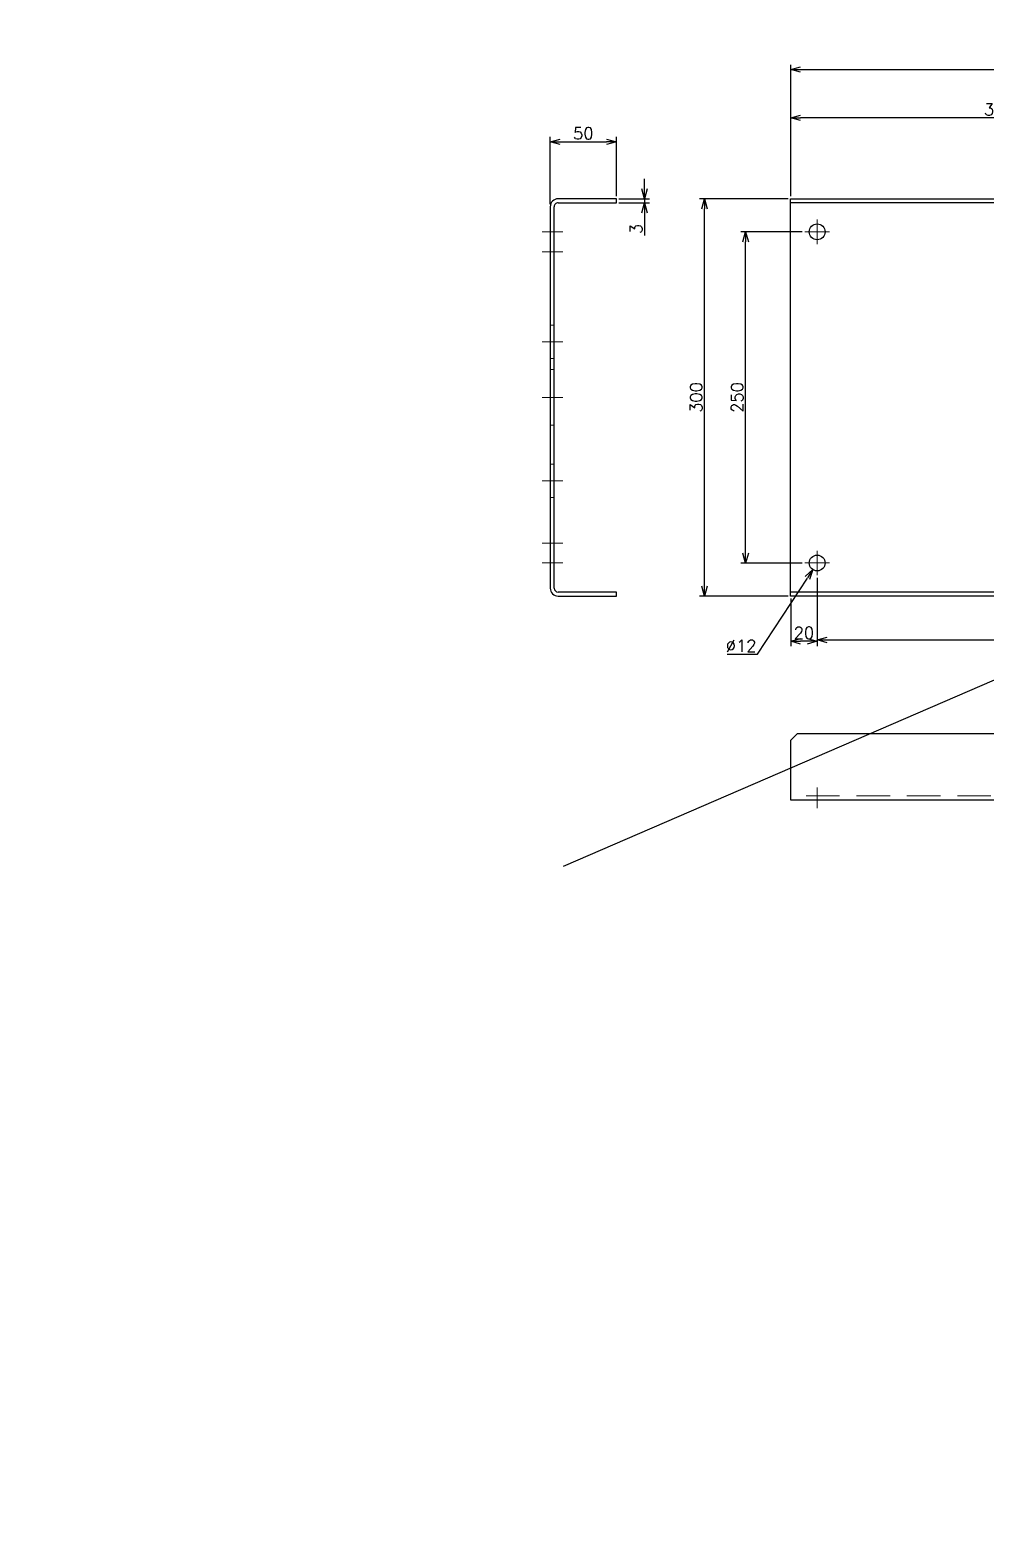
# Model space of a CAD drawing. Header units: millimetres. Extents: x -8731 to 85711, y -14522 to 31379.
# Drawn here: x 38558 to 39280, y 5890 to 7028 of the extents above; entities that cross this region are included whole.
import ezdxf
from ezdxf import colors
from ezdxf.entities.mleader import LeaderData, LeaderLine
from ezdxf.enums import TextEntityAlignment as Align
from ezdxf.math import Vec2, Vec3

# ---------------------------------------------------------------- set-up
doc = ezdxf.new("R2010")
doc.units = ezdxf.units.MM
doc.header["$LTSCALE"] = 4
doc.header["$PDMODE"] = 99
doc.header["$PDSIZE"] = 1
doc.linetypes.add('CENTER2', pattern=[28.575, 19.05, -3.175, 3.175, -3.175])
doc.linetypes.add('HIDDEN', pattern=[9.525, 6.35, -3.175])
for name, color, linetype, lineweight in [('04_HIDDEN', 2, 'HIDDEN', 13), ('05_CENTER', 4, 'CENTER2', 13), ('08_DIM', 3, 'Continuous', 13)]:
    doc.layers.add(name, color=color, linetype=linetype, lineweight=lineweight)
doc.styles.add('KSS_TXT', font='txt.shx', dxfattribs={"bigfont": 'extfont2.shx'})
doc.styles.get("Standard").update_dxf_attribs({"font": 'txt.shx', "bigfont": 'extfont2.shx'})
doc.dimstyles.new('KSS_DIM', dxfattribs={"dimscale": 3, "dimtxt": 3, "dimasz": 2.5, "dimexe": 1.25, "dimexo": 0.625, "dimtad": 1, "dimdsep": 46, "dimtxsty": 'KSS_TXT', "dimblk": 'OPEN30', "dimcen": 0, "dimazin": 2, "dimtfac": 0.75, "dimtmove": 0, "dimatfit": 3, "dimldrblk": 'OPEN30', "dimfxl": 1, "dimtolj": 1, "dimarcsym": 0})
doc.dimstyles.new('KSS_DIM$3', dxfattribs={"dimscale": 3, "dimtxt": 3, "dimasz": 2.5, "dimexe": 1.25, "dimexo": 0.625, "dimtad": 1, "dimtih": 1, "dimtoh": 1, "dimdsep": 46, "dimtxsty": 'KSS_TXT', "dimblk": 'OPEN30', "dimcen": 0, "dimazin": 2, "dimtfac": 0.75, "dimtofl": 0, "dimtmove": 0, "dimatfit": 3, "dimldrblk": 'OPEN30', "dimfxl": 1, "dimtolj": 1, "dimarcsym": 0})

# ---------------------------------------------------------------- blocks, each defined once
blk = doc.blocks.new('_Open30')
at = {"color": 0, "linetype": 'ByBlock', "lineweight": -2}
for p, q in [((-1, 0.27), (0, 0)), ((0, 0), (-1, -0.27)), ((0, 0), (-1, 0))]:
    blk.add_line(p, q, dxfattribs=at)
blk = doc.blocks.new('*D1342')
at = {"layer": '08_DIM', "color": 0, "lineweight": -2, "transparency": 16777216}
for p, q in [((39152.4, 6614.6), (39152.4, 6563)), ((39132.4, 6599), (39132.4, 6563)), ((39144.9, 6566.7), (39139.9, 6566.7))]:
    blk.add_line(p, q, dxfattribs=at)
at = {"layer": 'Defpoints', "color": 0, "transparency": 16777216}
for p in [(39152.4, 6616.5), (39132.4, 6600.8), (39132.4, 6566.7)]:
    blk.add_point(p, dxfattribs=at)
at = {"layer": '08_DIM', "color": 0, "lineweight": -2, "transparency": 16777216, "xscale": 7.5, "yscale": 7.5, "zscale": 7.5, "rotation": 180}
blk.add_blockref('_Open30', (39132.4, 6566.7), dxfattribs=at)
at = {"layer": '08_DIM', "color": 0, "lineweight": -2, "transparency": 16777216, "xscale": 7.5, "yscale": 7.5, "zscale": 7.5}
blk.add_blockref('_Open30', (39152.4, 6566.7), dxfattribs=at)
at = {"layer": '08_DIM', "color": 0, "transparency": 16777216, "insert": (39142.4, 6573.1), "char_height": 9, "attachment_point": 5, "style": 'KSS_TXT'}
blk.add_mtext('\\A1;20', dxfattribs=at)
blk = doc.blocks.new('A$C291B532E_1_1')
at = {"color": 0}
for p, q in [((280, 272), (1460, 272)), ((280, -22), (1460, -22))]:
    blk.add_line(p, q, dxfattribs=at)
blk.add_lwpolyline([(280, 275), (1460, 275), (1460, -25), (280, -25)], close=True)
for centre in [(300, 250), (892, 250), (1440, 250), (515, 235), (595, 235), (675, 235), (1065, 235), (1145, 235), (1225, 235), (515, 15), (595, 15), (675, 15), (1065, 15), (1145, 15), (1225, 15), (300, 0), (892, 0), (1440, 0)]:
    blk.add_circle(centre, 6, dxfattribs=at)
at = {"layer": '04_HIDDEN'}
for centre, radius in [((519, 188), 12.5), ((637, 188), 12.5), ((1069, 188), 12.5), ((1187, 188), 12.5), ((595, 125), 21), ((1145, 125), 21), ((519, 83), 12.5), ((637, 83), 12.5), ((1069, 83), 12.5), ((1187, 83), 12.5)]:
    blk.add_circle(centre, radius, dxfattribs=at)
at = {"layer": '05_CENTER'}
for p, q in [((300, 240.7), (300, 259.3)), ((892, 240.7), (892, 259.3)), ((1440, 240.7), (1440, 259.3)), ((309.3, 250), (290.7, 250)), ((515, 225.7), (515, 244.3)), ((595, 225.7), (595, 244.3)), ((675, 225.7), (675, 244.3)), ((901.3, 250), (882.7, 250)), ((1065, 225.7), (1065, 244.3)), ((1145, 225.7), (1145, 244.3)), ((1225, 225.7), (1225, 244.3)), ((1449.3, 250), (1430.7, 250)), ((524.3, 235), (505.7, 235)), ((604.3, 235), (585.7, 235)), ((684.3, 235), (665.7, 235)), ((1074.3, 235), (1055.7, 235)), ((1154.3, 235), (1135.7, 235)), ((1234.3, 235), (1215.7, 235)), ((519, 206.4), (519, 169.6)), ((637, 206.4), (637, 169.6)), ((1069, 206.4), (1069, 169.6)), ((1187, 206.4), (1187, 169.6)), ((500.6, 188), (537.4, 188)), ((618.6, 188), (655.4, 188)), ((1050.6, 188), (1087.4, 188)), ((1168.6, 188), (1205.4, 188)), ((595, 98.5), (595, 151.5)), ((1145, 98.5), (1145, 151.5)), ((621.5, 125), (568.5, 125)), ((1171.5, 125), (1118.5, 125)), ((519, 101.4), (519, 64.6)), ((637, 101.4), (637, 64.6)), ((1069, 101.4), (1069, 64.6)), ((1187, 101.4), (1187, 64.6)), ((500.6, 83), (537.4, 83)), ((618.6, 83), (655.4, 83)), ((1050.6, 83), (1087.4, 83)), ((1168.6, 83), (1205.4, 83)), ((515, 5.7), (515, 24.3)), ((595, 5.7), (595, 24.3)), ((675, 5.7), (675, 24.3)), ((1065, 5.7), (1065, 24.3)), ((1145, 5.7), (1145, 24.3)), ((1225, 5.7), (1225, 24.3)), ((524.3, 15), (505.7, 15)), ((604.3, 15), (585.7, 15)), ((684.3, 15), (665.7, 15)), ((1074.3, 15), (1055.7, 15)), ((1154.3, 15), (1135.7, 15)), ((1234.3, 15), (1215.7, 15)), ((300, -9.3), (300, 9.3)), ((892, -9.3), (892, 9.3)), ((1440, -9.3), (1440, 9.3)), ((309.3, 0), (290.7, 0)), ((901.3, 0), (882.7, 0)), ((1449.3, 0), (1430.7, 0))]:
    blk.add_line(p, q, dxfattribs=at)
blk = doc.blocks.new('*D4045')
at = {"layer": '08_DIM', "color": 0, "lineweight": -2, "transparency": 16777216}
for p, q in [((39022, 6908.3), (39022, 6915.8)), ((39002.7, 6900.8), (39025.8, 6900.8)), ((39022, 6900.8), (39022, 6897.8)), ((39002.7, 6897.8), (39025.8, 6897.8)), ((39022, 6890.3), (39022, 6873.1))]:
    blk.add_line(p, q, dxfattribs=at)
at = {"layer": 'Defpoints', "color": 0, "transparency": 16777216}
for p in [(39000.8, 6900.8), (39000.8, 6897.8), (39022, 6897.8)]:
    blk.add_point(p, dxfattribs=at)
at = {"layer": '08_DIM', "color": 0, "lineweight": -2, "transparency": 16777216, "xscale": 7.5, "yscale": 7.5, "zscale": 7.5}
for p, rotation in [((39022, 6900.8), 270), ((39022, 6897.8), 90)]:
    blk.add_blockref('_Open30', p, dxfattribs=dict(at, rotation=rotation))
at = {"layer": '08_DIM', "color": 0, "transparency": 16777216, "insert": (39015.7, 6878), "char_height": 9, "attachment_point": 5, "rotation": 90, "style": 'KSS_TXT'}
blk.add_mtext('\\A1;3', dxfattribs=at)
blk = doc.blocks.new('*D4048')
at = {"layer": '08_DIM', "color": 0, "lineweight": -2, "transparency": 16777216}
for p, q in [((39107.3, 6556.9), (39145, 6614.5)), ((39084.5, 6556.9), (39107.3, 6556.9))]:
    blk.add_line(p, q, dxfattribs=at)
at = {"layer": 'Defpoints', "color": 0, "transparency": 16777216}
for p in [(39155.6, 6630.9), (39149.1, 6620.8)]:
    blk.add_point(p, dxfattribs=at)
at = {"layer": '08_DIM', "color": 0, "lineweight": -2, "transparency": 16777216, "xscale": 7.5, "yscale": 7.5, "zscale": 7.5, "rotation": 56.8495448196035}
blk.add_blockref('_Open30', (39149.1, 6620.8), dxfattribs=at)
at = {"layer": '08_DIM', "color": 0, "transparency": 16777216, "insert": (39095, 6563.3), "char_height": 9, "attachment_point": 5, "style": 'KSS_TXT'}
blk.add_mtext('\\A1;%%C12', dxfattribs=at)
blk = doc.blocks.new('A$C6D001141_1_1')
at = {"color": 0}
blk.add_lwpolyline([(285, 50), (1455, 50), (1460, 45), (1460, 0), (280, 0), (280, 45)], close=True, dxfattribs=at)
at = {"layer": '04_HIDDEN'}
for p, q in [((280, 3), (1460, 3)), ((506.5, 3), (506.5, 0)), ((531.5, 3), (531.5, 0)), ((574, 3), (574, 0)), ((616, 3), (616, 0)), ((624.5, 3), (624.5, 0)), ((649.5, 3), (649.5, 0)), ((1056.5, 3), (1056.5, 0)), ((1081.5, 3), (1081.5, 0)), ((1124, 3), (1124, 0)), ((1166, 3), (1166, 0)), ((1174.5, 3), (1174.5, 0)), ((1199.5, 3), (1199.5, 0))]:
    blk.add_line(p, q, dxfattribs=at)
at = {"layer": '05_CENTER'}
for p, q in [((300, 9.5), (300, -6.2)), ((515, 9.5), (515, -6.2)), ((519, 9.5), (519, -6.2)), ((595, 9.5), (595, -6.2)), ((637, 9.5), (637, -6.2)), ((675, 9.5), (675, -6.2)), ((892, 9.5), (892, -6.2)), ((1065, 9.5), (1065, -6.2)), ((1069, 9.5), (1069, -6.2)), ((1145, 9.5), (1145, -6.2)), ((1187, 9.5), (1187, -6.2)), ((1225, 9.5), (1225, -6.2)), ((1440, 9.5), (1440, -6.2))]:
    blk.add_line(p, q, dxfattribs=at)
blk = doc.blocks.new('*D4055')
at = {"layer": '08_DIM', "color": 0, "lineweight": -2, "transparency": 16777216}
for p, q in [((39132.4, 6902.7), (39132.4, 6965.6)), ((39439.9, 6961.9), (39139.9, 6961.9)), ((39447.4, 6779.2), (39447.4, 6965.6))]:
    blk.add_line(p, q, dxfattribs=at)
at = {"layer": 'Defpoints', "color": 0, "transparency": 16777216}
for p in [(39132.4, 6961.9), (39132.4, 6900.8), (39447.4, 6777.4)]:
    blk.add_point(p, dxfattribs=at)
at = {"layer": '08_DIM', "color": 0, "lineweight": -2, "transparency": 16777216, "xscale": 7.5, "yscale": 7.5, "zscale": 7.5, "rotation": 180}
blk.add_blockref('_Open30', (39132.4, 6961.9), dxfattribs=at)
at = {"layer": '08_DIM', "color": 0, "lineweight": -2, "transparency": 16777216, "xscale": 7.5, "yscale": 7.5, "zscale": 7.5}
blk.add_blockref('_Open30', (39447.4, 6961.9), dxfattribs=at)
at = {"layer": '08_DIM', "color": 0, "transparency": 16777216, "insert": (39289.9, 6968.3), "char_height": 9, "attachment_point": 5, "style": 'KSS_TXT'}
blk.add_mtext('\\A1;315', dxfattribs=at)
blk = doc.blocks.new('*D4057')
at = {"layer": '08_DIM', "color": 0, "lineweight": -2, "transparency": 16777216}
for p, q in [((39141.1, 6875.8), (39094.7, 6875.8)), ((39098.4, 6633.3), (39098.4, 6868.3)), ((39141.1, 6625.8), (39094.7, 6625.8))]:
    blk.add_line(p, q, dxfattribs=at)
at = {"layer": 'Defpoints', "color": 0, "transparency": 16777216}
for p in [(39098.4, 6875.8), (39143, 6875.8), (39143, 6625.8)]:
    blk.add_point(p, dxfattribs=at)
at = {"layer": '08_DIM', "color": 0, "lineweight": -2, "transparency": 16777216, "xscale": 7.5, "yscale": 7.5, "zscale": 7.5}
for p, rotation in [((39098.4, 6875.8), 90), ((39098.4, 6625.8), 270)]:
    blk.add_blockref('_Open30', p, dxfattribs=dict(at, rotation=rotation))
at = {"layer": '08_DIM', "color": 0, "transparency": 16777216, "insert": (39092, 6750.8), "char_height": 9, "attachment_point": 5, "rotation": 90, "style": 'KSS_TXT'}
blk.add_mtext('\\A1;250', dxfattribs=at)
blk = doc.blocks.new('*D4058')
at = {"layer": '08_DIM', "color": 0, "lineweight": -2, "transparency": 16777216}
for p, q in [((39130.5, 6900.8), (39063.6, 6900.8)), ((39067.4, 6608.3), (39067.4, 6893.3)), ((39130.5, 6600.8), (39063.6, 6600.8))]:
    blk.add_line(p, q, dxfattribs=at)
at = {"layer": 'Defpoints', "color": 0, "transparency": 16777216}
for p in [(39067.4, 6900.8), (39132.4, 6900.8), (39132.4, 6600.8)]:
    blk.add_point(p, dxfattribs=at)
at = {"layer": '08_DIM', "color": 0, "lineweight": -2, "transparency": 16777216, "xscale": 7.5, "yscale": 7.5, "zscale": 7.5}
for p, rotation in [((39067.4, 6900.8), 90), ((39067.4, 6600.8), 270)]:
    blk.add_blockref('_Open30', p, dxfattribs=dict(at, rotation=rotation))
at = {"layer": '08_DIM', "color": 0, "transparency": 16777216, "insert": (39061, 6750.8), "char_height": 9, "attachment_point": 5, "rotation": 90, "style": 'KSS_TXT'}
blk.add_mtext('\\A1;300', dxfattribs=at)
blk = doc.blocks.new('*D4059')
at = {"layer": '08_DIM', "color": 0, "lineweight": -2, "transparency": 16777216}
for p, q in [((39132.4, 6902.7), (39132.4, 7002)), ((40312.4, 6902.7), (40312.4, 7002)), ((39139.9, 6998.3), (40304.9, 6998.3))]:
    blk.add_line(p, q, dxfattribs=at)
at = {"layer": 'Defpoints', "color": 0, "transparency": 16777216}
for p in [(40312.4, 6998.3), (39132.4, 6900.8), (40312.4, 6900.8)]:
    blk.add_point(p, dxfattribs=at)
at = {"layer": '08_DIM', "color": 0, "lineweight": -2, "transparency": 16777216, "xscale": 7.5, "yscale": 7.5, "zscale": 7.5, "rotation": 180}
blk.add_blockref('_Open30', (39132.4, 6998.3), dxfattribs=at)
at = {"layer": '08_DIM', "color": 0, "lineweight": -2, "transparency": 16777216, "xscale": 7.5, "yscale": 7.5, "zscale": 7.5}
blk.add_blockref('_Open30', (40312.4, 6998.3), dxfattribs=at)
at = {"layer": '08_DIM', "color": 0, "transparency": 16777216, "insert": (39722.4, 7004.6), "char_height": 9, "attachment_point": 5, "style": 'KSS_TXT'}
blk.add_mtext('\\A1;1180', dxfattribs=at)
blk = doc.blocks.new('*D4060')
at = {"layer": '08_DIM', "color": 0, "lineweight": -2, "transparency": 16777216}
for p, q in [((39152.4, 6614.6), (39152.4, 6564)), ((39700.4, 6614.6), (39700.4, 6564)), ((39159.9, 6567.7), (39692.9, 6567.7))]:
    blk.add_line(p, q, dxfattribs=at)
at = {"layer": 'Defpoints', "color": 0, "transparency": 16777216}
for p in [(39152.4, 6616.5), (39700.4, 6616.5), (39700.4, 6567.7)]:
    blk.add_point(p, dxfattribs=at)
at = {"layer": '08_DIM', "color": 0, "lineweight": -2, "transparency": 16777216, "xscale": 7.5, "yscale": 7.5, "zscale": 7.5, "rotation": 180}
blk.add_blockref('_Open30', (39152.4, 6567.7), dxfattribs=at)
at = {"layer": '08_DIM', "color": 0, "lineweight": -2, "transparency": 16777216, "xscale": 7.5, "yscale": 7.5, "zscale": 7.5}
blk.add_blockref('_Open30', (39700.4, 6567.7), dxfattribs=at)
at = {"layer": '08_DIM', "color": 0, "transparency": 16777216, "insert": (39426.4, 6574.1), "char_height": 9, "attachment_point": 5, "style": 'KSS_TXT'}
blk.add_mtext('\\A1;548', dxfattribs=at)
blk = doc.blocks.new('*D4063')
at = {"layer": '08_DIM', "color": 0, "lineweight": -2, "transparency": 16777216}
for p, q in [((38950.8, 6896.7), (38950.8, 6947.5)), ((38958.3, 6943.8), (38993.3, 6943.8)), ((39000.8, 6902.7), (39000.8, 6947.5))]:
    blk.add_line(p, q, dxfattribs=at)
at = {"layer": 'Defpoints', "color": 0, "transparency": 16777216}
for p in [(39000.8, 6943.8), (39000.8, 6900.8), (38950.8, 6894.8)]:
    blk.add_point(p, dxfattribs=at)
at = {"layer": '08_DIM', "color": 0, "lineweight": -2, "transparency": 16777216, "xscale": 7.5, "yscale": 7.5, "zscale": 7.5, "rotation": 180}
blk.add_blockref('_Open30', (38950.8, 6943.8), dxfattribs=at)
at = {"layer": '08_DIM', "color": 0, "lineweight": -2, "transparency": 16777216, "xscale": 7.5, "yscale": 7.5, "zscale": 7.5}
blk.add_blockref('_Open30', (39000.8, 6943.8), dxfattribs=at)
at = {"layer": '08_DIM', "color": 0, "transparency": 16777216, "insert": (38975.8, 6950.2), "char_height": 9, "attachment_point": 5, "style": 'KSS_TXT'}
blk.add_mtext('\\A1;50', dxfattribs=at)
blk = doc.blocks.new('A$C178B3341_1_1')
at = {"color": 0}
for p, q in [((-6, 275), (-50, 275)), ((-50, 275), (-50, 272)), ((-50, 272), (-6, 272)), ((-3, 269), (-3, -19)), ((0, -19), (0, 269)), ((-6, -22), (-50, -22)), ((-50, -22), (-50, -25)), ((-50, -25), (-6, -25))]:
    blk.add_line(p, q, dxfattribs=at)
for centre, radius, start, end in [((-6, 269), 6, 0, 90), ((-6, 269), 3, 0, 90), ((-6, -19), 3, 270, 0), ((-6, -19), 6, 270, 0)]:
    blk.add_arc(centre, radius, start, end, dxfattribs=at)
at = {"layer": '04_HIDDEN'}
for p, q in [((-3, 200.5), (0, 200.5)), ((-3, 175.5), (0, 175.5)), ((-3, 146), (0, 146)), ((-3, 104), (0, 104)), ((-3, 95.5), (0, 95.5)), ((-3, 70.5), (0, 70.5))]:
    blk.add_line(p, q, dxfattribs=at)
at = {"layer": '05_CENTER'}
for p, q in [((-9.5, 250), (6.2, 250)), ((-9.5, 235), (6.2, 235)), ((-9.5, 188), (6.2, 188)), ((-9.5, 125), (6.2, 125)), ((-9.5, 83), (6.2, 83)), ((-9.5, 15), (6.2, 15)), ((-9.5, 0), (6.2, 0))]:
    blk.add_line(p, q, dxfattribs=at)
blk = doc.blocks.new('AM_BALLOON1')
at = {"transparency": 16777216}
blk.add_circle((0, 0), 5, dxfattribs=at)
blk.add_attdef('B_NUMBER', text='', height=3, dxfattribs=at).set_placement((0, 0), align=Align.MIDDLE_CENTER)
blk = doc.blocks.new('_OPEN')
at = {"color": 0, "linetype": 'ByBlock'}
for p, q in [((-1, 0.167), (0, 0)), ((0, 0), (-1, -0.167)), ((0, 0), (-1, 0))]:
    blk.add_line(p, q, dxfattribs=at)

msp = doc.modelspace()

# ---------------------------------------------------------------- linework, layer by layer
at = {"color": 2}
msp.add_line((40420.91918, 7028.1148), (38960.60643, 6396.70197), dxfattribs=at)

# ---------------------------------------------------------------- block references
at = {"rotation": 180}
for name, p in [('A$C178B3341_1_1', (38950.82159, 6875.83717)), ('A$C291B532E_1_1', (40592.36289, 6875.83717))]:
    msp.add_blockref(name, p, dxfattribs=at)
at = {"xscale": -1}
msp.add_blockref('A$C6D001141_1_1', (40592.36289, 6446.93309), dxfattribs=at)

# ---------------------------------------------------------------- dimensions: what is measured, and where the dimension line sits
at = {"layer": '08_DIM'}
for base, p1, p2, angle, picture, middle in [((40312.36289, 6998.25088), (39132.36289, 6900.83717), (40312.36289, 6900.83717), 180, '*D4059', (39722.36289, 7004.62588)), ((39132.36289, 6961.88371), (39447.36289, 6777.35132), (39132.36289, 6900.83717), 180, '*D4055', (39289.86289, 6968.26496)), ((39000.82159, 6943.78431), (38950.82159, 6894.83717), (39000.82159, 6900.83717), 180, '*D4063', (38975.82159, 6950.16556)), ((39067.39032, 6900.83717), (39132.36289, 6600.83717), (39132.36289, 6900.83717), 270, '*D4058', (39061.01532, 6750.83717)), ((39098.42387, 6875.83717), (39143.02184, 6625.83717), (39143.02184, 6875.83717), 270, '*D4057', (39092.04262, 6750.83717)), ((39700.36289, 6567.71582), (39152.36289, 6616.49612), (39700.36289, 6616.49612), 180, '*D4060', (39426.36289, 6574.09707))]:
    dim = msp.add_linear_dim(base=base, p1=p1, p2=p2, angle=angle, dimstyle='KSS_DIM', override={"dimscale": 3, "dimarcsym": 1}, dxfattribs=at)
    dim.commit()
    dim.dimension.update_dxf_attribs({"geometry": picture, "text_midpoint": middle})
at = {"layer": '08_DIM', "color": 1}
dim = msp.add_linear_dim(base=(39022.02615, 6897.83717), p1=(39000.82159, 6900.83717), p2=(39000.82159, 6897.83717), angle=270, dimstyle='KSS_DIM', override={"dimarcsym": 1}, dxfattribs=at)
dim.commit()
dim.dimension.update_dxf_attribs({"geometry": '*D4045', "text_midpoint": (39015.65115, 6877.96217)})
at = {"layer": '08_DIM'}
dim = msp.add_diameter_dim_2p(p1=(39155.64393, 6630.86059), p2=(39149.08185, 6620.81374), dimstyle='KSS_DIM$3', override={"dimscale": 3, "dimpost": '%%C<>', "dimarcsym": 1}, dxfattribs=at)
dim.commit()
dim.dimension.update_dxf_attribs({"geometry": '*D4048', "text_midpoint": (39094.96666, 6556.90751), "dimtype": 163})
dim = msp.add_linear_dim(base=(39132.36289, 6566.71393), p1=(39152.36289, 6616.49612), p2=(39132.36289, 6600.83717), dimstyle='KSS_DIM', override={"dimscale": 3}, dxfattribs=at)
dim.commit()
dim.dimension.update_dxf_attribs({"geometry": '*D1342', "text_midpoint": (39142.36289, 6573.08893)})

# ---------------------------------------------------------------- leaders
ml = msp.add_multileader_block('Standard', dxfattribs=at)
ml.set_content('AM_BALLOON1', color=256, scale=15)
ml.set_attribute('B_NUMBER', 'D', width=0)
ml.set_leader_properties(color=256, linetype='ByLayer', lineweight=-1)
ml.set_arrow_properties(name='OPEN')
ml.build(insert=Vec2(0, 0))
ml.multileader.update_dxf_attribs({"leader_type": 0, "has_dogleg": 0, "text_right_attachment_type": 6, "dogleg_length": 0, "arrow_head_size": 30, "scale": 15, "block_connection_type": 1})
ctx = ml.context
ctx.base_point, ctx.scale, ctx.char_height, ctx.arrow_head_size, ctx.landing_gap_size, ctx.plane_origin = Vec3(71378.15101, 6803.23474), 15, 60, 30, 30, Vec3(71378.15101, 6803.23474)
ctx.right_attachment, ctx.attachment_type = 6, 1
notes = []
notes.append((ctx, [(0, (0, 0, 0), (0, 0), (1, 0), 1, [])]))
ctx.block.insert = Vec3(71378.15101, 6803.23474)
for ctx, leaders in notes:
    for number, flags, end, landing, length, lines in leaders:
        leader = LeaderData()
        leader.index, (leader.has_last_leader_line, leader.has_dogleg_vector, leader.attachment_direction) = number, flags
        leader.last_leader_point, leader.dogleg_vector, leader.dogleg_length = Vec3(end), Vec3(landing), length
        for number, points, colour, breaks in lines:
            line = LeaderLine()
            line.index, line.vertices, line.color, line.breaks = number, Vec3.list(points), colors.encode_raw_color(colour), breaks
            leader.lines.append(line)
        ctx.leaders.append(leader)

doc.saveas('drawing.dxf')
